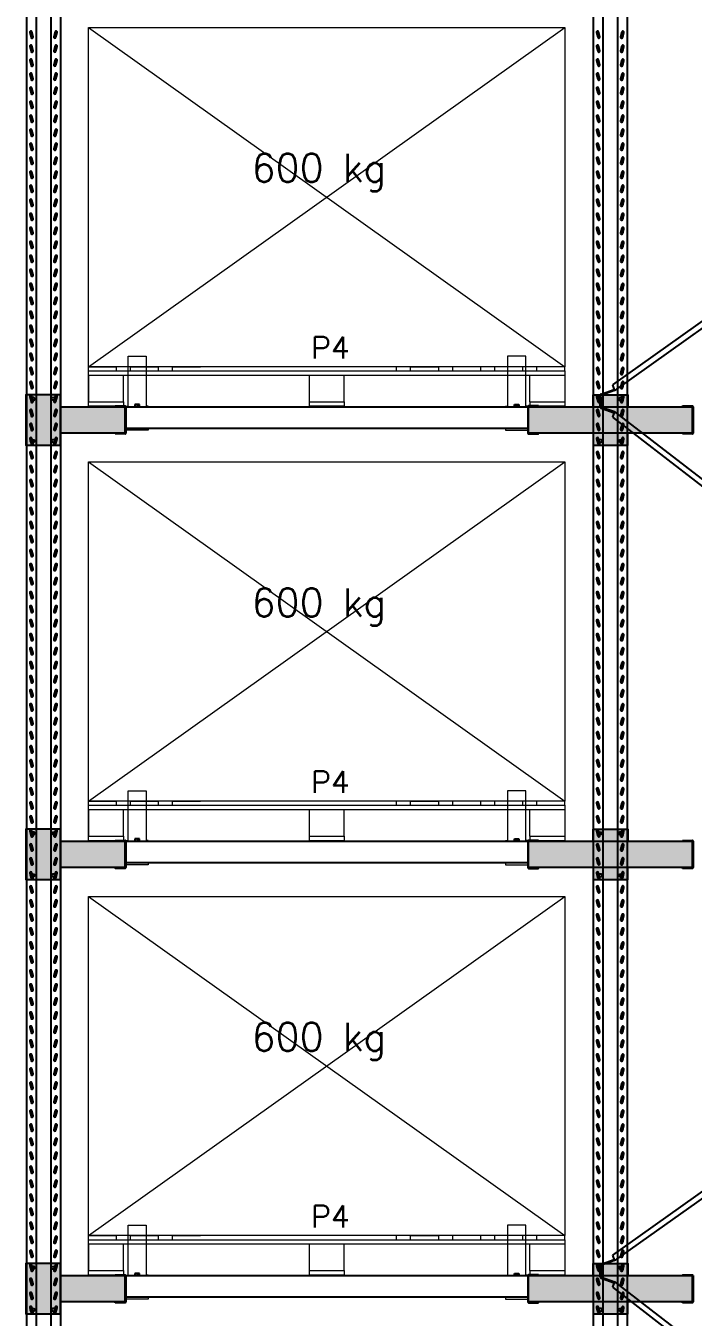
# Model space of a CAD drawing. Header units: millimetres. Extents: x 6814 to 17518, y -5237 to 12125.
# Drawn here: x 8338 to 10719, y 3238 to 7846 of the extents above; entities that cross this region are included whole.
import ezdxf

# ---------------------------------------------------------------- set-up
doc = ezdxf.new("R2010")
doc.units = ezdxf.units.MM
doc.linetypes.add('CONTINU', pattern=[0])
doc.linetypes.add('LIN0', pattern=[0])
for name, color, linetype, lineweight in [('arq_01', 1, 'Continuous', 13), ('arq_02', 2, 'Continuous', 20), ('arq_06', 6, 'Continuous', 13), ('MONTANTE', 170, 'LIN0', 25), ('PALLET', 46, 'Continuous', 5)]:
    doc.layers.add(name, color=color, linetype=linetype, lineweight=lineweight)
doc.layers.add('CANETA03', color=3, linetype='Continuous')
doc.styles.add('MtXpl_romans_shx5', font='romans.shx')

# ---------------------------------------------------------------- blocks, each defined once
blk = doc.blocks.new('*U7')
at = {"layer": 'arq_01', "color": 252, "linetype": 'CONTINU', "lineweight": -2, "ltscale": 2, "true_color": 0x939598}
for p, q in [((15, 3123.9), (17.7, 3123.9)), ((15, 3118.9), (15, 3123.9)), ((15, 3098), (15, 3118.9)), ((17.7, 3118.9), (15, 3118.9)), ((17.6, 3098), (15, 3098)), ((15, 3098), (15, 3097.3)), ((15, 3097.3), (15.1, 3096.6)), ((15.1, 3096.6), (15.4, 3096)), ((15.4, 3096), (15.6, 3095.3)), ((15.6, 3095.3), (16, 3094.7)), ((16, 3094.7), (16.4, 3094.2)), ((16.4, 3094.2), (16.9, 3093.7)), ((16.9, 3093.7), (17.5, 3093.3)), ((17.5, 3093.3), (18.1, 3092.9)), ((17.7, 3118.9), (17.6, 3098)), ((17.6, 3097.6), (17.6, 3098)), ((17.7, 3097.3), (17.6, 3097.6)), ((17.7, 3123.9), (17.7, 3118.9)), ((17.8, 3096.9), (17.7, 3097.3)), ((18, 3096.6), (17.8, 3096.9)), ((18.2, 3096.3), (18, 3096.6)), ((18.1, 3092.9), (18.7, 3092.7)), ((18.4, 3096), (18.2, 3096.3)), ((18.7, 3095.7), (18.4, 3096)), ((19, 3095.5), (18.7, 3095.7)), ((18.7, 3092.7), (19.6, 3095.2)), ((18.7, 3092.7), (65.3, 3076.3)), ((19.3, 3095.3), (19, 3095.5)), ((19.6, 3095.2), (19.3, 3095.3)), ((66.2, 3078.8), (19.6, 3095.2)), ((66.9, 3080.9), (59.6, 3060.1)), ((59.6, 3060.1), (2006.3, 1556.9)), ((2013.6, 1577.7), (66.9, 3080.9)), ((2006.3, 1556.9), (2013.6, 1577.7)), ((2006.3, 1556.9), (2007, 1559)), ((2007.9, 1561.5), (2007, 1559)), ((2007, 1559), (2053.6, 1542.6)), ((2054.5, 1545.1), (2007.9, 1561.5)), ((2054.5, 1545.1), (2053.6, 1542.6)), ((2053.6, 1542.6), (2054, 1542.5)), ((2054, 1542.5), (2054.3, 1542.3)), ((2054.3, 1542.3), (2054.6, 1542.1)), ((2055.1, 1544.8), (2054.5, 1545.1)), ((2054.6, 1542.1), (2054.8, 1541.8)), ((2054.8, 1541.8), (2055.1, 1541.5)), ((2055.7, 1544.5), (2055.1, 1544.8)), ((2055.1, 1541.5), (2055.3, 1541.2)), ((2055.3, 1541.2), (2055.4, 1540.9)), ((2055.4, 1540.9), (2055.5, 1540.5)), ((2055.5, 1540.5), (2055.6, 1540.2)), ((2055.6, 1540.2), (2055.6, 1539.8)), ((2055.6, 1539.8), (2058.3, 1539.8)), ((2055.6, 1518.9), (2055.6, 1539.8)), ((2056.3, 1544.1), (2055.7, 1544.5)), ((2056.8, 1543.6), (2056.3, 1544.1)), ((2057.2, 1543.1), (2056.8, 1543.6)), ((2057.6, 1542.5), (2057.2, 1543.1)), ((2057.9, 1541.8), (2057.6, 1542.5)), ((2058.1, 1541.2), (2057.9, 1541.8)), ((2058.2, 1540.5), (2058.1, 1541.2)), ((2058.3, 1539.8), (2058.2, 1540.5)), ((2058.3, 1539.8), (2058.2, 1518.9)), ((2055.6, 1518.9), (2058.2, 1518.9)), ((2055.6, 1513.9), (2055.6, 1518.9)), ((2058.2, 1513.9), (2055.6, 1513.9)), ((2058.2, 1499.9), (2055.6, 1499.9)), ((2055.6, 1499.9), (2055.6, 1494.9)), ((2058.2, 1494.9), (2055.6, 1494.9)), ((2055.6, 1494.9), (2055.6, 1474)), ((2058.2, 1518.9), (2058.2, 1513.9)), ((2058.2, 1494.9), (2058.2, 1499.9)), ((2058.2, 1494.9), (2058.3, 1474)), ((2006.3, 1456.9), (59.6, 70.8)), ((66.9, 50), (2013.6, 1436.1)), ((2013.6, 1436.1), (2006.3, 1456.9)), ((2006.3, 1456.9), (2007, 1454.8)), ((2053.6, 1471.2), (2007, 1454.8)), ((2007, 1454.8), (2007.9, 1452.3)), ((2054.5, 1468.7), (2007.9, 1452.3)), ((2054, 1471.3), (2053.6, 1471.2)), ((2053.6, 1471.2), (2054.5, 1468.7)), ((2054.3, 1471.5), (2054, 1471.3)), ((2054.6, 1471.7), (2054.3, 1471.5)), ((2054.5, 1468.7), (2055.1, 1468.9)), ((2054.8, 1472), (2054.6, 1471.7)), ((2055.1, 1472.3), (2054.8, 1472)), ((2055.3, 1472.6), (2055.1, 1472.3)), ((2055.1, 1468.9), (2055.7, 1469.3)), ((2055.4, 1472.9), (2055.3, 1472.6)), ((2055.5, 1473.3), (2055.4, 1472.9)), ((2055.6, 1473.6), (2055.5, 1473.3)), ((2058.3, 1474), (2055.6, 1474)), ((2055.6, 1474), (2055.6, 1473.6)), ((2055.7, 1469.3), (2056.3, 1469.7)), ((2056.3, 1469.7), (2056.8, 1470.2)), ((2056.8, 1470.2), (2057.2, 1470.7)), ((2057.2, 1470.7), (2057.6, 1471.3)), ((2057.6, 1471.3), (2057.9, 1472)), ((2057.9, 1472), (2058.1, 1472.6)), ((2058.1, 1472.6), (2058.2, 1473.3)), ((2058.2, 1473.3), (2058.3, 1474)), ((18.7, 38.2), (65.3, 54.6)), ((19.6, 35.7), (66.2, 52.1)), ((59.6, 70.8), (66.9, 50)), ((15.1, 34.3), (15, 33.6)), ((15, 33.6), (15, 32.9)), ((15, 32.9), (17.6, 32.9)), ((15, 12), (15, 32.9)), ((15, 12), (17.7, 12)), ((15, 12), (15, 7)), ((15, 7), (17.7, 7)), ((15.4, 34.9), (15.1, 34.3)), ((15.6, 35.6), (15.4, 34.9)), ((16, 36.2), (15.6, 35.6)), ((16.4, 36.7), (16, 36.2)), ((16.9, 37.2), (16.4, 36.7)), ((17.5, 37.6), (16.9, 37.2)), ((18.1, 38), (17.5, 37.6)), ((17.6, 33.3), (17.7, 33.6)), ((17.6, 32.9), (17.6, 33.3)), ((17.7, 12), (17.6, 32.9)), ((17.7, 33.6), (17.8, 34)), ((17.7, 7), (17.7, 12)), ((17.8, 34), (18, 34.3)), ((18, 34.3), (18.2, 34.6)), ((18.7, 38.2), (18.1, 38)), ((18.2, 34.6), (18.4, 34.9)), ((18.4, 34.9), (18.7, 35.2)), ((19.6, 35.7), (18.7, 38.2)), ((18.7, 35.2), (19, 35.4)), ((19, 35.4), (19.3, 35.6)), ((19.3, 35.6), (19.6, 35.7))]:
    blk.add_line(p, q, dxfattribs=at)
blk = doc.blocks.new('*U68')
blk.add_blockref('*U7', (-761, -2162.5))
blk = doc.blocks.new('*U67')
at = {"color": 0, "linetype": 'ByBlock', "lineweight": -2, "transparency": 16777216}
for p in [(0, 6209), (0, 3104.5), (0, 0)]:
    blk.add_blockref('*U68', p, dxfattribs=at)
blk = doc.blocks.new('*U9')
at = {"layer": 'MONTANTE'}
for p, q in [((-61, 10954.7), (-61, 64.7)), ((-25.9, 10954.7), (-25.9, 64.7)), ((25.9, 10954.7), (25.9, 64.7)), ((61, 10954.7), (61, 64.7)), ((1961, 10954.7), (1961, 64.7)), ((1996.1, 10954.7), (1996.1, 64.7)), ((2047.9, 10954.7), (2047.9, 64.7)), ((2083, 10954.7), (2083, 64.7))]:
    blk.add_line(p, q, dxfattribs=at)
for points in [[(-49, 7537.2), (-44.5, 7520.3, 1), (-36.8, 7522.3), (-41.3, 7539.2, 1)], [(49, 7537.2, 1), (41.3, 7539.2), (36.8, 7522.3, 1), (44.5, 7520.3)], [(1973, 7537.2), (1977.5, 7520.3, 1), (1985.2, 7522.3), (1980.7, 7539.2, 1)], [(2071, 7537.2, 1), (2063.3, 7539.2), (2058.8, 7522.3, 1), (2066.5, 7520.3)], [(-49, 7487.2), (-44.5, 7470.3, 1), (-36.8, 7472.3), (-41.3, 7489.2, 1)], [(49, 7487.2, 1), (41.3, 7489.2), (36.8, 7472.3, 1), (44.5, 7470.3)], [(1973, 7487.2), (1977.5, 7470.3, 1), (1985.2, 7472.3), (1980.7, 7489.2, 1)], [(2071, 7487.2, 1), (2063.3, 7489.2), (2058.8, 7472.3, 1), (2066.5, 7470.3)], [(-49, 7437.2), (-44.5, 7420.3, 1), (-36.8, 7422.3), (-41.3, 7439.2, 1)], [(49, 7437.2, 1), (41.3, 7439.2), (36.8, 7422.3, 1), (44.5, 7420.3)], [(1973, 7437.2), (1977.5, 7420.3, 1), (1985.2, 7422.3), (1980.7, 7439.2, 1)], [(2071, 7437.2, 1), (2063.3, 7439.2), (2058.8, 7422.3, 1), (2066.5, 7420.3)], [(-49, 7387.2), (-44.5, 7370.3, 1), (-36.8, 7372.3), (-41.3, 7389.2, 1)], [(49, 7387.2, 1), (41.3, 7389.2), (36.8, 7372.3, 1), (44.5, 7370.3)], [(1973, 7387.2), (1977.5, 7370.3, 1), (1985.2, 7372.3), (1980.7, 7389.2, 1)], [(2071, 7387.2, 1), (2063.3, 7389.2), (2058.8, 7372.3, 1), (2066.5, 7370.3)], [(-49, 7337.2), (-44.5, 7320.3, 1), (-36.8, 7322.3), (-41.3, 7339.2, 1)], [(49, 7337.2, 1), (41.3, 7339.2), (36.8, 7322.3, 1), (44.5, 7320.3)], [(1973, 7337.2), (1977.5, 7320.3, 1), (1985.2, 7322.3), (1980.7, 7339.2, 1)], [(2071, 7337.2, 1), (2063.3, 7339.2), (2058.8, 7322.3, 1), (2066.5, 7320.3)], [(-49, 7287.2), (-44.5, 7270.3, 1), (-36.8, 7272.3), (-41.3, 7289.2, 1)], [(49, 7287.2, 1), (41.3, 7289.2), (36.8, 7272.3, 1), (44.5, 7270.3)], [(1973, 7287.2), (1977.5, 7270.3, 1), (1985.2, 7272.3), (1980.7, 7289.2, 1)], [(2071, 7287.2, 1), (2063.3, 7289.2), (2058.8, 7272.3, 1), (2066.5, 7270.3)], [(-49, 7237.2), (-44.5, 7220.3, 1), (-36.8, 7222.3), (-41.3, 7239.2, 1)], [(49, 7237.2, 1), (41.3, 7239.2), (36.8, 7222.3, 1), (44.5, 7220.3)], [(1973, 7237.2), (1977.5, 7220.3, 1), (1985.2, 7222.3), (1980.7, 7239.2, 1)], [(2071, 7237.2, 1), (2063.3, 7239.2), (2058.8, 7222.3, 1), (2066.5, 7220.3)], [(-49, 7187.2), (-44.5, 7170.3, 1), (-36.8, 7172.3), (-41.3, 7189.2, 1)], [(49, 7187.2, 1), (41.3, 7189.2), (36.8, 7172.3, 1), (44.5, 7170.3)], [(1973, 7187.2), (1977.5, 7170.3, 1), (1985.2, 7172.3), (1980.7, 7189.2, 1)], [(2071, 7187.2, 1), (2063.3, 7189.2), (2058.8, 7172.3, 1), (2066.5, 7170.3)], [(-49, 7137.2), (-44.5, 7120.3, 1), (-36.8, 7122.3), (-41.3, 7139.2, 1)], [(49, 7137.2, 1), (41.3, 7139.2), (36.8, 7122.3, 1), (44.5, 7120.3)], [(1973, 7137.2), (1977.5, 7120.3, 1), (1985.2, 7122.3), (1980.7, 7139.2, 1)], [(2071, 7137.2, 1), (2063.3, 7139.2), (2058.8, 7122.3, 1), (2066.5, 7120.3)], [(-49, 7087.2), (-44.5, 7070.3, 1), (-36.8, 7072.3), (-41.3, 7089.2, 1)], [(49, 7087.2, 1), (41.3, 7089.2), (36.8, 7072.3, 1), (44.5, 7070.3)], [(1973, 7087.2), (1977.5, 7070.3, 1), (1985.2, 7072.3), (1980.7, 7089.2, 1)], [(2071, 7087.2, 1), (2063.3, 7089.2), (2058.8, 7072.3, 1), (2066.5, 7070.3)], [(-49, 7037.2), (-44.5, 7020.3, 1), (-36.8, 7022.3), (-41.3, 7039.2, 1)], [(49, 7037.2, 1), (41.3, 7039.2), (36.8, 7022.3, 1), (44.5, 7020.3)], [(1973, 7037.2), (1977.5, 7020.3, 1), (1985.2, 7022.3), (1980.7, 7039.2, 1)], [(2071, 7037.2, 1), (2063.3, 7039.2), (2058.8, 7022.3, 1), (2066.5, 7020.3)], [(-49, 6987.2), (-44.5, 6970.3, 1), (-36.8, 6972.3), (-41.3, 6989.2, 1)], [(49, 6987.2, 1), (41.3, 6989.2), (36.8, 6972.3, 1), (44.5, 6970.3)], [(1973, 6987.2), (1977.5, 6970.3, 1), (1985.2, 6972.3), (1980.7, 6989.2, 1)], [(2071, 6987.2, 1), (2063.3, 6989.2), (2058.8, 6972.3, 1), (2066.5, 6970.3)], [(-49, 6937.2), (-44.5, 6920.3, 1), (-36.8, 6922.3), (-41.3, 6939.2, 1)], [(49, 6937.2, 1), (41.3, 6939.2), (36.8, 6922.3, 1), (44.5, 6920.3)], [(1973, 6937.2), (1977.5, 6920.3, 1), (1985.2, 6922.3), (1980.7, 6939.2, 1)], [(2071, 6937.2, 1), (2063.3, 6939.2), (2058.8, 6922.3, 1), (2066.5, 6920.3)], [(-49, 6887.2), (-44.5, 6870.3, 1), (-36.8, 6872.3), (-41.3, 6889.2, 1)], [(49, 6887.2, 1), (41.3, 6889.2), (36.8, 6872.3, 1), (44.5, 6870.3)], [(1973, 6887.2), (1977.5, 6870.3, 1), (1985.2, 6872.3), (1980.7, 6889.2, 1)], [(2071, 6887.2, 1), (2063.3, 6889.2), (2058.8, 6872.3, 1), (2066.5, 6870.3)], [(-49, 6837.2), (-44.5, 6820.3, 1), (-36.8, 6822.3), (-41.3, 6839.2, 1)], [(49, 6837.2, 1), (41.3, 6839.2), (36.8, 6822.3, 1), (44.5, 6820.3)], [(1973, 6837.2), (1977.5, 6820.3, 1), (1985.2, 6822.3), (1980.7, 6839.2, 1)], [(2071, 6837.2, 1), (2063.3, 6839.2), (2058.8, 6822.3, 1), (2066.5, 6820.3)], [(-49, 6787.2), (-44.5, 6770.3, 1), (-36.8, 6772.3), (-41.3, 6789.2, 1)], [(49, 6787.2, 1), (41.3, 6789.2), (36.8, 6772.3, 1), (44.5, 6770.3)], [(1973, 6787.2), (1977.5, 6770.3, 1), (1985.2, 6772.3), (1980.7, 6789.2, 1)], [(2071, 6787.2, 1), (2063.3, 6789.2), (2058.8, 6772.3, 1), (2066.5, 6770.3)], [(-49, 6737.2), (-44.5, 6720.3, 1), (-36.8, 6722.3), (-41.3, 6739.2, 1)], [(49, 6737.2, 1), (41.3, 6739.2), (36.8, 6722.3, 1), (44.5, 6720.3)], [(1973, 6737.2), (1977.5, 6720.3, 1), (1985.2, 6722.3), (1980.7, 6739.2, 1)], [(2071, 6737.2, 1), (2063.3, 6739.2), (2058.8, 6722.3, 1), (2066.5, 6720.3)], [(-49, 6687.2), (-44.5, 6670.3, 1), (-36.8, 6672.3), (-41.3, 6689.2, 1)], [(49, 6687.2, 1), (41.3, 6689.2), (36.8, 6672.3, 1), (44.5, 6670.3)], [(1973, 6687.2), (1977.5, 6670.3, 1), (1985.2, 6672.3), (1980.7, 6689.2, 1)], [(2071, 6687.2, 1), (2063.3, 6689.2), (2058.8, 6672.3, 1), (2066.5, 6670.3)], [(-49, 6637.2), (-44.5, 6620.3, 1), (-36.8, 6622.3), (-41.3, 6639.2, 1)], [(49, 6637.2, 1), (41.3, 6639.2), (36.8, 6622.3, 1), (44.5, 6620.3)], [(1973, 6637.2), (1977.5, 6620.3, 1), (1985.2, 6622.3), (1980.7, 6639.2, 1)], [(2071, 6637.2, 1), (2063.3, 6639.2), (2058.8, 6622.3, 1), (2066.5, 6620.3)], [(-49, 6587.2), (-44.5, 6570.3, 1), (-36.8, 6572.3), (-41.3, 6589.2, 1)], [(49, 6587.2, 1), (41.3, 6589.2), (36.8, 6572.3, 1), (44.5, 6570.3)], [(1973, 6587.2), (1977.5, 6570.3, 1), (1985.2, 6572.3), (1980.7, 6589.2, 1)], [(2071, 6587.2, 1), (2063.3, 6589.2), (2058.8, 6572.3, 1), (2066.5, 6570.3)], [(-49, 6537.2), (-44.5, 6520.3, 1), (-36.8, 6522.3), (-41.3, 6539.2, 1)], [(49, 6537.2, 1), (41.3, 6539.2), (36.8, 6522.3, 1), (44.5, 6520.3)], [(1973, 6537.2), (1977.5, 6520.3, 1), (1985.2, 6522.3), (1980.7, 6539.2, 1)], [(2071, 6537.2, 1), (2063.3, 6539.2), (2058.8, 6522.3, 1), (2066.5, 6520.3)], [(-49, 6487.2), (-44.5, 6470.3, 1), (-36.8, 6472.3), (-41.3, 6489.2, 1)], [(49, 6487.2, 1), (41.3, 6489.2), (36.8, 6472.3, 1), (44.5, 6470.3)], [(1973, 6487.2), (1977.5, 6470.3, 1), (1985.2, 6472.3), (1980.7, 6489.2, 1)], [(2071, 6487.2, 1), (2063.3, 6489.2), (2058.8, 6472.3, 1), (2066.5, 6470.3)], [(-49, 6437.2), (-44.5, 6420.3, 1), (-36.8, 6422.3), (-41.3, 6439.2, 1)], [(49, 6437.2, 1), (41.3, 6439.2), (36.8, 6422.3, 1), (44.5, 6420.3)], [(1973, 6437.2), (1977.5, 6420.3, 1), (1985.2, 6422.3), (1980.7, 6439.2, 1)], [(2071, 6437.2, 1), (2063.3, 6439.2), (2058.8, 6422.3, 1), (2066.5, 6420.3)], [(-49, 6387.2), (-44.5, 6370.3, 1), (-36.8, 6372.3), (-41.3, 6389.2, 1)], [(49, 6387.2, 1), (41.3, 6389.2), (36.8, 6372.3, 1), (44.5, 6370.3)], [(1973, 6387.2), (1977.5, 6370.3, 1), (1985.2, 6372.3), (1980.7, 6389.2, 1)], [(2071, 6387.2, 1), (2063.3, 6389.2), (2058.8, 6372.3, 1), (2066.5, 6370.3)], [(-49, 6337.2), (-44.5, 6320.3, 1), (-36.8, 6322.3), (-41.3, 6339.2, 1)], [(49, 6337.2, 1), (41.3, 6339.2), (36.8, 6322.3, 1), (44.5, 6320.3)], [(1973, 6337.2), (1977.5, 6320.3, 1), (1985.2, 6322.3), (1980.7, 6339.2, 1)], [(2071, 6337.2, 1), (2063.3, 6339.2), (2058.8, 6322.3, 1), (2066.5, 6320.3)], [(-49, 6287.2), (-44.5, 6270.3, 1), (-36.8, 6272.3), (-41.3, 6289.2, 1)], [(49, 6287.2, 1), (41.3, 6289.2), (36.8, 6272.3, 1), (44.5, 6270.3)], [(1973, 6287.2), (1977.5, 6270.3, 1), (1985.2, 6272.3), (1980.7, 6289.2, 1)], [(2071, 6287.2, 1), (2063.3, 6289.2), (2058.8, 6272.3, 1), (2066.5, 6270.3)], [(-49, 6237.2), (-44.5, 6220.3, 1), (-36.8, 6222.3), (-41.3, 6239.2, 1)], [(49, 6237.2, 1), (41.3, 6239.2), (36.8, 6222.3, 1), (44.5, 6220.3)], [(1973, 6237.2), (1977.5, 6220.3, 1), (1985.2, 6222.3), (1980.7, 6239.2, 1)], [(2071, 6237.2, 1), (2063.3, 6239.2), (2058.8, 6222.3, 1), (2066.5, 6220.3)], [(-49, 6187.2), (-44.5, 6170.3, 1), (-36.8, 6172.3), (-41.3, 6189.2, 1)], [(49, 6187.2, 1), (41.3, 6189.2), (36.8, 6172.3, 1), (44.5, 6170.3)], [(1973, 6187.2), (1977.5, 6170.3, 1), (1985.2, 6172.3), (1980.7, 6189.2, 1)], [(2071, 6187.2, 1), (2063.3, 6189.2), (2058.8, 6172.3, 1), (2066.5, 6170.3)], [(-49, 6137.2), (-44.5, 6120.3, 1), (-36.8, 6122.3), (-41.3, 6139.2, 1)], [(49, 6137.2, 1), (41.3, 6139.2), (36.8, 6122.3, 1), (44.5, 6120.3)], [(1973, 6137.2), (1977.5, 6120.3, 1), (1985.2, 6122.3), (1980.7, 6139.2, 1)], [(2071, 6137.2, 1), (2063.3, 6139.2), (2058.8, 6122.3, 1), (2066.5, 6120.3)], [(-49, 6087.2), (-44.5, 6070.3, 1), (-36.8, 6072.3), (-41.3, 6089.2, 1)], [(49, 6087.2, 1), (41.3, 6089.2), (36.8, 6072.3, 1), (44.5, 6070.3)], [(1973, 6087.2), (1977.5, 6070.3, 1), (1985.2, 6072.3), (1980.7, 6089.2, 1)], [(2071, 6087.2, 1), (2063.3, 6089.2), (2058.8, 6072.3, 1), (2066.5, 6070.3)], [(-49, 6037.2), (-44.5, 6020.3, 1), (-36.8, 6022.3), (-41.3, 6039.2, 1)], [(49, 6037.2, 1), (41.3, 6039.2), (36.8, 6022.3, 1), (44.5, 6020.3)], [(1973, 6037.2), (1977.5, 6020.3, 1), (1985.2, 6022.3), (1980.7, 6039.2, 1)], [(2071, 6037.2, 1), (2063.3, 6039.2), (2058.8, 6022.3, 1), (2066.5, 6020.3)], [(-49, 5987.2), (-44.5, 5970.3, 1), (-36.8, 5972.3), (-41.3, 5989.2, 1)], [(49, 5987.2, 1), (41.3, 5989.2), (36.8, 5972.3, 1), (44.5, 5970.3)], [(1973, 5987.2), (1977.5, 5970.3, 1), (1985.2, 5972.3), (1980.7, 5989.2, 1)], [(2071, 5987.2, 1), (2063.3, 5989.2), (2058.8, 5972.3, 1), (2066.5, 5970.3)], [(-49, 5937.2), (-44.5, 5920.3, 1), (-36.8, 5922.3), (-41.3, 5939.2, 1)], [(49, 5937.2, 1), (41.3, 5939.2), (36.8, 5922.3, 1), (44.5, 5920.3)], [(1973, 5937.2), (1977.5, 5920.3, 1), (1985.2, 5922.3), (1980.7, 5939.2, 1)], [(2071, 5937.2, 1), (2063.3, 5939.2), (2058.8, 5922.3, 1), (2066.5, 5920.3)], [(-49, 5887.2), (-44.5, 5870.3, 1), (-36.8, 5872.3), (-41.3, 5889.2, 1)], [(49, 5887.2, 1), (41.3, 5889.2), (36.8, 5872.3, 1), (44.5, 5870.3)], [(1973, 5887.2), (1977.5, 5870.3, 1), (1985.2, 5872.3), (1980.7, 5889.2, 1)], [(2071, 5887.2, 1), (2063.3, 5889.2), (2058.8, 5872.3, 1), (2066.5, 5870.3)], [(-49, 5837.2), (-44.5, 5820.3, 1), (-36.8, 5822.3), (-41.3, 5839.2, 1)], [(49, 5837.2, 1), (41.3, 5839.2), (36.8, 5822.3, 1), (44.5, 5820.3)], [(1973, 5837.2), (1977.5, 5820.3, 1), (1985.2, 5822.3), (1980.7, 5839.2, 1)], [(2071, 5837.2, 1), (2063.3, 5839.2), (2058.8, 5822.3, 1), (2066.5, 5820.3)], [(-49, 5787.2), (-44.5, 5770.3, 1), (-36.8, 5772.3), (-41.3, 5789.2, 1)], [(49, 5787.2, 1), (41.3, 5789.2), (36.8, 5772.3, 1), (44.5, 5770.3)], [(1973, 5787.2), (1977.5, 5770.3, 1), (1985.2, 5772.3), (1980.7, 5789.2, 1)], [(2071, 5787.2, 1), (2063.3, 5789.2), (2058.8, 5772.3, 1), (2066.5, 5770.3)], [(-49, 5737.2), (-44.5, 5720.3, 1), (-36.8, 5722.3), (-41.3, 5739.2, 1)], [(49, 5737.2, 1), (41.3, 5739.2), (36.8, 5722.3, 1), (44.5, 5720.3)], [(1973, 5737.2), (1977.5, 5720.3, 1), (1985.2, 5722.3), (1980.7, 5739.2, 1)], [(2071, 5737.2, 1), (2063.3, 5739.2), (2058.8, 5722.3, 1), (2066.5, 5720.3)], [(-49, 5687.2), (-44.5, 5670.3, 1), (-36.8, 5672.3), (-41.3, 5689.2, 1)], [(49, 5687.2, 1), (41.3, 5689.2), (36.8, 5672.3, 1), (44.5, 5670.3)], [(1973, 5687.2), (1977.5, 5670.3, 1), (1985.2, 5672.3), (1980.7, 5689.2, 1)], [(2071, 5687.2, 1), (2063.3, 5689.2), (2058.8, 5672.3, 1), (2066.5, 5670.3)], [(-49, 5637.2), (-44.5, 5620.3, 1), (-36.8, 5622.3), (-41.3, 5639.2, 1)], [(49, 5637.2, 1), (41.3, 5639.2), (36.8, 5622.3, 1), (44.5, 5620.3)], [(1973, 5637.2), (1977.5, 5620.3, 1), (1985.2, 5622.3), (1980.7, 5639.2, 1)], [(2071, 5637.2, 1), (2063.3, 5639.2), (2058.8, 5622.3, 1), (2066.5, 5620.3)], [(-49, 5587.2), (-44.5, 5570.3, 1), (-36.8, 5572.3), (-41.3, 5589.2, 1)], [(49, 5587.2, 1), (41.3, 5589.2), (36.8, 5572.3, 1), (44.5, 5570.3)], [(1973, 5587.2), (1977.5, 5570.3, 1), (1985.2, 5572.3), (1980.7, 5589.2, 1)], [(2071, 5587.2, 1), (2063.3, 5589.2), (2058.8, 5572.3, 1), (2066.5, 5570.3)], [(-49, 5537.2), (-44.5, 5520.3, 1), (-36.8, 5522.3), (-41.3, 5539.2, 1)], [(49, 5537.2, 1), (41.3, 5539.2), (36.8, 5522.3, 1), (44.5, 5520.3)], [(1973, 5537.2), (1977.5, 5520.3, 1), (1985.2, 5522.3), (1980.7, 5539.2, 1)], [(2071, 5537.2, 1), (2063.3, 5539.2), (2058.8, 5522.3, 1), (2066.5, 5520.3)], [(-49, 5487.2), (-44.5, 5470.3, 1), (-36.8, 5472.3), (-41.3, 5489.2, 1)], [(49, 5487.2, 1), (41.3, 5489.2), (36.8, 5472.3, 1), (44.5, 5470.3)], [(1973, 5487.2), (1977.5, 5470.3, 1), (1985.2, 5472.3), (1980.7, 5489.2, 1)], [(2071, 5487.2, 1), (2063.3, 5489.2), (2058.8, 5472.3, 1), (2066.5, 5470.3)], [(-49, 5437.2), (-44.5, 5420.3, 1), (-36.8, 5422.3), (-41.3, 5439.2, 1)], [(49, 5437.2, 1), (41.3, 5439.2), (36.8, 5422.3, 1), (44.5, 5420.3)], [(1973, 5437.2), (1977.5, 5420.3, 1), (1985.2, 5422.3), (1980.7, 5439.2, 1)], [(2071, 5437.2, 1), (2063.3, 5439.2), (2058.8, 5422.3, 1), (2066.5, 5420.3)], [(-49, 5387.2), (-44.5, 5370.3, 1), (-36.8, 5372.3), (-41.3, 5389.2, 1)], [(49, 5387.2, 1), (41.3, 5389.2), (36.8, 5372.3, 1), (44.5, 5370.3)], [(1973, 5387.2), (1977.5, 5370.3, 1), (1985.2, 5372.3), (1980.7, 5389.2, 1)], [(2071, 5387.2, 1), (2063.3, 5389.2), (2058.8, 5372.3, 1), (2066.5, 5370.3)], [(-49, 5337.2), (-44.5, 5320.3, 1), (-36.8, 5322.3), (-41.3, 5339.2, 1)], [(49, 5337.2, 1), (41.3, 5339.2), (36.8, 5322.3, 1), (44.5, 5320.3)], [(1973, 5337.2), (1977.5, 5320.3, 1), (1985.2, 5322.3), (1980.7, 5339.2, 1)], [(2071, 5337.2, 1), (2063.3, 5339.2), (2058.8, 5322.3, 1), (2066.5, 5320.3)], [(-49, 5287.2), (-44.5, 5270.3, 1), (-36.8, 5272.3), (-41.3, 5289.2, 1)], [(49, 5287.2, 1), (41.3, 5289.2), (36.8, 5272.3, 1), (44.5, 5270.3)], [(1973, 5287.2), (1977.5, 5270.3, 1), (1985.2, 5272.3), (1980.7, 5289.2, 1)], [(2071, 5287.2, 1), (2063.3, 5289.2), (2058.8, 5272.3, 1), (2066.5, 5270.3)], [(-49, 5237.2), (-44.5, 5220.3, 1), (-36.8, 5222.3), (-41.3, 5239.2, 1)], [(49, 5237.2, 1), (41.3, 5239.2), (36.8, 5222.3, 1), (44.5, 5220.3)], [(1973, 5237.2), (1977.5, 5220.3, 1), (1985.2, 5222.3), (1980.7, 5239.2, 1)], [(2071, 5237.2, 1), (2063.3, 5239.2), (2058.8, 5222.3, 1), (2066.5, 5220.3)], [(-49, 5187.2), (-44.5, 5170.3, 1), (-36.8, 5172.3), (-41.3, 5189.2, 1)], [(49, 5187.2, 1), (41.3, 5189.2), (36.8, 5172.3, 1), (44.5, 5170.3)], [(1973, 5187.2), (1977.5, 5170.3, 1), (1985.2, 5172.3), (1980.7, 5189.2, 1)], [(2071, 5187.2, 1), (2063.3, 5189.2), (2058.8, 5172.3, 1), (2066.5, 5170.3)], [(-49, 5137.2), (-44.5, 5120.3, 1), (-36.8, 5122.3), (-41.3, 5139.2, 1)], [(49, 5137.2, 1), (41.3, 5139.2), (36.8, 5122.3, 1), (44.5, 5120.3)], [(1973, 5137.2), (1977.5, 5120.3, 1), (1985.2, 5122.3), (1980.7, 5139.2, 1)], [(2071, 5137.2, 1), (2063.3, 5139.2), (2058.8, 5122.3, 1), (2066.5, 5120.3)], [(-49, 5087.2), (-44.5, 5070.3, 1), (-36.8, 5072.3), (-41.3, 5089.2, 1)], [(49, 5087.2, 1), (41.3, 5089.2), (36.8, 5072.3, 1), (44.5, 5070.3)], [(1973, 5087.2), (1977.5, 5070.3, 1), (1985.2, 5072.3), (1980.7, 5089.2, 1)], [(2071, 5087.2, 1), (2063.3, 5089.2), (2058.8, 5072.3, 1), (2066.5, 5070.3)], [(-49, 5037.2), (-44.5, 5020.3, 1), (-36.8, 5022.3), (-41.3, 5039.2, 1)], [(49, 5037.2, 1), (41.3, 5039.2), (36.8, 5022.3, 1), (44.5, 5020.3)], [(1973, 5037.2), (1977.5, 5020.3, 1), (1985.2, 5022.3), (1980.7, 5039.2, 1)], [(2071, 5037.2, 1), (2063.3, 5039.2), (2058.8, 5022.3, 1), (2066.5, 5020.3)], [(-49, 4987.2), (-44.5, 4970.3, 1), (-36.8, 4972.3), (-41.3, 4989.2, 1)], [(49, 4987.2, 1), (41.3, 4989.2), (36.8, 4972.3, 1), (44.5, 4970.3)], [(1973, 4987.2), (1977.5, 4970.3, 1), (1985.2, 4972.3), (1980.7, 4989.2, 1)], [(2071, 4987.2, 1), (2063.3, 4989.2), (2058.8, 4972.3, 1), (2066.5, 4970.3)], [(-49, 4937.2), (-44.5, 4920.3, 1), (-36.8, 4922.3), (-41.3, 4939.2, 1)], [(49, 4937.2, 1), (41.3, 4939.2), (36.8, 4922.3, 1), (44.5, 4920.3)], [(1973, 4937.2), (1977.5, 4920.3, 1), (1985.2, 4922.3), (1980.7, 4939.2, 1)], [(2071, 4937.2, 1), (2063.3, 4939.2), (2058.8, 4922.3, 1), (2066.5, 4920.3)], [(-49, 4887.2), (-44.5, 4870.3, 1), (-36.8, 4872.3), (-41.3, 4889.2, 1)], [(49, 4887.2, 1), (41.3, 4889.2), (36.8, 4872.3, 1), (44.5, 4870.3)], [(1973, 4887.2), (1977.5, 4870.3, 1), (1985.2, 4872.3), (1980.7, 4889.2, 1)], [(2071, 4887.2, 1), (2063.3, 4889.2), (2058.8, 4872.3, 1), (2066.5, 4870.3)], [(-49, 4837.2), (-44.5, 4820.3, 1), (-36.8, 4822.3), (-41.3, 4839.2, 1)], [(49, 4837.2, 1), (41.3, 4839.2), (36.8, 4822.3, 1), (44.5, 4820.3)], [(1973, 4837.2), (1977.5, 4820.3, 1), (1985.2, 4822.3), (1980.7, 4839.2, 1)], [(2071, 4837.2, 1), (2063.3, 4839.2), (2058.8, 4822.3, 1), (2066.5, 4820.3)], [(-49, 4787.2), (-44.5, 4770.3, 1), (-36.8, 4772.3), (-41.3, 4789.2, 1)], [(49, 4787.2, 1), (41.3, 4789.2), (36.8, 4772.3, 1), (44.5, 4770.3)], [(1973, 4787.2), (1977.5, 4770.3, 1), (1985.2, 4772.3), (1980.7, 4789.2, 1)], [(2071, 4787.2, 1), (2063.3, 4789.2), (2058.8, 4772.3, 1), (2066.5, 4770.3)], [(-49, 4737.2), (-44.5, 4720.3, 1), (-36.8, 4722.3), (-41.3, 4739.2, 1)], [(49, 4737.2, 1), (41.3, 4739.2), (36.8, 4722.3, 1), (44.5, 4720.3)], [(1973, 4737.2), (1977.5, 4720.3, 1), (1985.2, 4722.3), (1980.7, 4739.2, 1)], [(2071, 4737.2, 1), (2063.3, 4739.2), (2058.8, 4722.3, 1), (2066.5, 4720.3)], [(-49, 4687.2), (-44.5, 4670.3, 1), (-36.8, 4672.3), (-41.3, 4689.2, 1)], [(49, 4687.2, 1), (41.3, 4689.2), (36.8, 4672.3, 1), (44.5, 4670.3)], [(1973, 4687.2), (1977.5, 4670.3, 1), (1985.2, 4672.3), (1980.7, 4689.2, 1)], [(2071, 4687.2, 1), (2063.3, 4689.2), (2058.8, 4672.3, 1), (2066.5, 4670.3)], [(-49, 4637.2), (-44.5, 4620.3, 1), (-36.8, 4622.3), (-41.3, 4639.2, 1)], [(49, 4637.2, 1), (41.3, 4639.2), (36.8, 4622.3, 1), (44.5, 4620.3)], [(1973, 4637.2), (1977.5, 4620.3, 1), (1985.2, 4622.3), (1980.7, 4639.2, 1)], [(2071, 4637.2, 1), (2063.3, 4639.2), (2058.8, 4622.3, 1), (2066.5, 4620.3)], [(-49, 4587.2), (-44.5, 4570.3, 1), (-36.8, 4572.3), (-41.3, 4589.2, 1)], [(49, 4587.2, 1), (41.3, 4589.2), (36.8, 4572.3, 1), (44.5, 4570.3)], [(1973, 4587.2), (1977.5, 4570.3, 1), (1985.2, 4572.3), (1980.7, 4589.2, 1)], [(2071, 4587.2, 1), (2063.3, 4589.2), (2058.8, 4572.3, 1), (2066.5, 4570.3)], [(-49, 4537.2), (-44.5, 4520.3, 1), (-36.8, 4522.3), (-41.3, 4539.2, 1)], [(49, 4537.2, 1), (41.3, 4539.2), (36.8, 4522.3, 1), (44.5, 4520.3)], [(1973, 4537.2), (1977.5, 4520.3, 1), (1985.2, 4522.3), (1980.7, 4539.2, 1)], [(2071, 4537.2, 1), (2063.3, 4539.2), (2058.8, 4522.3, 1), (2066.5, 4520.3)], [(-49, 4487.2), (-44.5, 4470.3, 1), (-36.8, 4472.3), (-41.3, 4489.2, 1)], [(49, 4487.2, 1), (41.3, 4489.2), (36.8, 4472.3, 1), (44.5, 4470.3)], [(1973, 4487.2), (1977.5, 4470.3, 1), (1985.2, 4472.3), (1980.7, 4489.2, 1)], [(2071, 4487.2, 1), (2063.3, 4489.2), (2058.8, 4472.3, 1), (2066.5, 4470.3)], [(-49, 4437.2), (-44.5, 4420.3, 1), (-36.8, 4422.3), (-41.3, 4439.2, 1)], [(49, 4437.2, 1), (41.3, 4439.2), (36.8, 4422.3, 1), (44.5, 4420.3)], [(1973, 4437.2), (1977.5, 4420.3, 1), (1985.2, 4422.3), (1980.7, 4439.2, 1)], [(2071, 4437.2, 1), (2063.3, 4439.2), (2058.8, 4422.3, 1), (2066.5, 4420.3)], [(-49, 4387.2), (-44.5, 4370.3, 1), (-36.8, 4372.3), (-41.3, 4389.2, 1)], [(49, 4387.2, 1), (41.3, 4389.2), (36.8, 4372.3, 1), (44.5, 4370.3)], [(1973, 4387.2), (1977.5, 4370.3, 1), (1985.2, 4372.3), (1980.7, 4389.2, 1)], [(2071, 4387.2, 1), (2063.3, 4389.2), (2058.8, 4372.3, 1), (2066.5, 4370.3)], [(-49, 4337.2), (-44.5, 4320.3, 1), (-36.8, 4322.3), (-41.3, 4339.2, 1)], [(49, 4337.2, 1), (41.3, 4339.2), (36.8, 4322.3, 1), (44.5, 4320.3)], [(1973, 4337.2), (1977.5, 4320.3, 1), (1985.2, 4322.3), (1980.7, 4339.2, 1)], [(2071, 4337.2, 1), (2063.3, 4339.2), (2058.8, 4322.3, 1), (2066.5, 4320.3)], [(-49, 4287.2), (-44.5, 4270.3, 1), (-36.8, 4272.3), (-41.3, 4289.2, 1)], [(49, 4287.2, 1), (41.3, 4289.2), (36.8, 4272.3, 1), (44.5, 4270.3)], [(1973, 4287.2), (1977.5, 4270.3, 1), (1985.2, 4272.3), (1980.7, 4289.2, 1)], [(2071, 4287.2, 1), (2063.3, 4289.2), (2058.8, 4272.3, 1), (2066.5, 4270.3)], [(-49, 4237.2), (-44.5, 4220.3, 1), (-36.8, 4222.3), (-41.3, 4239.2, 1)], [(49, 4237.2, 1), (41.3, 4239.2), (36.8, 4222.3, 1), (44.5, 4220.3)], [(1973, 4237.2), (1977.5, 4220.3, 1), (1985.2, 4222.3), (1980.7, 4239.2, 1)], [(2071, 4237.2, 1), (2063.3, 4239.2), (2058.8, 4222.3, 1), (2066.5, 4220.3)], [(-49, 4187.2), (-44.5, 4170.3, 1), (-36.8, 4172.3), (-41.3, 4189.2, 1)], [(49, 4187.2, 1), (41.3, 4189.2), (36.8, 4172.3, 1), (44.5, 4170.3)], [(1973, 4187.2), (1977.5, 4170.3, 1), (1985.2, 4172.3), (1980.7, 4189.2, 1)], [(2071, 4187.2, 1), (2063.3, 4189.2), (2058.8, 4172.3, 1), (2066.5, 4170.3)], [(-49, 4137.2), (-44.5, 4120.3, 1), (-36.8, 4122.3), (-41.3, 4139.2, 1)], [(49, 4137.2, 1), (41.3, 4139.2), (36.8, 4122.3, 1), (44.5, 4120.3)], [(1973, 4137.2), (1977.5, 4120.3, 1), (1985.2, 4122.3), (1980.7, 4139.2, 1)], [(2071, 4137.2, 1), (2063.3, 4139.2), (2058.8, 4122.3, 1), (2066.5, 4120.3)], [(-49, 4087.2), (-44.5, 4070.3, 1), (-36.8, 4072.3), (-41.3, 4089.2, 1)], [(49, 4087.2, 1), (41.3, 4089.2), (36.8, 4072.3, 1), (44.5, 4070.3)], [(1973, 4087.2), (1977.5, 4070.3, 1), (1985.2, 4072.3), (1980.7, 4089.2, 1)], [(2071, 4087.2, 1), (2063.3, 4089.2), (2058.8, 4072.3, 1), (2066.5, 4070.3)], [(-49, 4037.2), (-44.5, 4020.3, 1), (-36.8, 4022.3), (-41.3, 4039.2, 1)], [(49, 4037.2, 1), (41.3, 4039.2), (36.8, 4022.3, 1), (44.5, 4020.3)], [(1973, 4037.2), (1977.5, 4020.3, 1), (1985.2, 4022.3), (1980.7, 4039.2, 1)], [(2071, 4037.2, 1), (2063.3, 4039.2), (2058.8, 4022.3, 1), (2066.5, 4020.3)], [(-49, 3987.2), (-44.5, 3970.3, 1), (-36.8, 3972.3), (-41.3, 3989.2, 1)], [(49, 3987.2, 1), (41.3, 3989.2), (36.8, 3972.3, 1), (44.5, 3970.3)], [(1973, 3987.2), (1977.5, 3970.3, 1), (1985.2, 3972.3), (1980.7, 3989.2, 1)], [(2071, 3987.2, 1), (2063.3, 3989.2), (2058.8, 3972.3, 1), (2066.5, 3970.3)], [(-49, 3937.2), (-44.5, 3920.3, 1), (-36.8, 3922.3), (-41.3, 3939.2, 1)], [(49, 3937.2, 1), (41.3, 3939.2), (36.8, 3922.3, 1), (44.5, 3920.3)], [(1973, 3937.2), (1977.5, 3920.3, 1), (1985.2, 3922.3), (1980.7, 3939.2, 1)], [(2071, 3937.2, 1), (2063.3, 3939.2), (2058.8, 3922.3, 1), (2066.5, 3920.3)], [(-49, 3887.2), (-44.5, 3870.3, 1), (-36.8, 3872.3), (-41.3, 3889.2, 1)], [(49, 3887.2, 1), (41.3, 3889.2), (36.8, 3872.3, 1), (44.5, 3870.3)], [(1973, 3887.2), (1977.5, 3870.3, 1), (1985.2, 3872.3), (1980.7, 3889.2, 1)], [(2071, 3887.2, 1), (2063.3, 3889.2), (2058.8, 3872.3, 1), (2066.5, 3870.3)], [(-49, 3837.2), (-44.5, 3820.3, 1), (-36.8, 3822.3), (-41.3, 3839.2, 1)], [(49, 3837.2, 1), (41.3, 3839.2), (36.8, 3822.3, 1), (44.5, 3820.3)], [(1973, 3837.2), (1977.5, 3820.3, 1), (1985.2, 3822.3), (1980.7, 3839.2, 1)], [(2071, 3837.2, 1), (2063.3, 3839.2), (2058.8, 3822.3, 1), (2066.5, 3820.3)], [(-49, 3787.2), (-44.5, 3770.3, 1), (-36.8, 3772.3), (-41.3, 3789.2, 1)], [(49, 3787.2, 1), (41.3, 3789.2), (36.8, 3772.3, 1), (44.5, 3770.3)], [(1973, 3787.2), (1977.5, 3770.3, 1), (1985.2, 3772.3), (1980.7, 3789.2, 1)], [(2071, 3787.2, 1), (2063.3, 3789.2), (2058.8, 3772.3, 1), (2066.5, 3770.3)], [(-49, 3737.2), (-44.5, 3720.3, 1), (-36.8, 3722.3), (-41.3, 3739.2, 1)], [(49, 3737.2, 1), (41.3, 3739.2), (36.8, 3722.3, 1), (44.5, 3720.3)], [(1973, 3737.2), (1977.5, 3720.3, 1), (1985.2, 3722.3), (1980.7, 3739.2, 1)], [(2071, 3737.2, 1), (2063.3, 3739.2), (2058.8, 3722.3, 1), (2066.5, 3720.3)], [(-49, 3687.2), (-44.5, 3670.3, 1), (-36.8, 3672.3), (-41.3, 3689.2, 1)], [(49, 3687.2, 1), (41.3, 3689.2), (36.8, 3672.3, 1), (44.5, 3670.3)], [(1973, 3687.2), (1977.5, 3670.3, 1), (1985.2, 3672.3), (1980.7, 3689.2, 1)], [(2071, 3687.2, 1), (2063.3, 3689.2), (2058.8, 3672.3, 1), (2066.5, 3670.3)], [(-49, 3637.2), (-44.5, 3620.3, 1), (-36.8, 3622.3), (-41.3, 3639.2, 1)], [(49, 3637.2, 1), (41.3, 3639.2), (36.8, 3622.3, 1), (44.5, 3620.3)], [(1973, 3637.2), (1977.5, 3620.3, 1), (1985.2, 3622.3), (1980.7, 3639.2, 1)], [(2071, 3637.2, 1), (2063.3, 3639.2), (2058.8, 3622.3, 1), (2066.5, 3620.3)], [(-49, 3587.2), (-44.5, 3570.3, 1), (-36.8, 3572.3), (-41.3, 3589.2, 1)], [(49, 3587.2, 1), (41.3, 3589.2), (36.8, 3572.3, 1), (44.5, 3570.3)], [(1973, 3587.2), (1977.5, 3570.3, 1), (1985.2, 3572.3), (1980.7, 3589.2, 1)], [(2071, 3587.2, 1), (2063.3, 3589.2), (2058.8, 3572.3, 1), (2066.5, 3570.3)], [(-49, 3537.2), (-44.5, 3520.3, 1), (-36.8, 3522.3), (-41.3, 3539.2, 1)], [(49, 3537.2, 1), (41.3, 3539.2), (36.8, 3522.3, 1), (44.5, 3520.3)], [(1973, 3537.2), (1977.5, 3520.3, 1), (1985.2, 3522.3), (1980.7, 3539.2, 1)], [(2071, 3537.2, 1), (2063.3, 3539.2), (2058.8, 3522.3, 1), (2066.5, 3520.3)], [(-49, 3487.2), (-44.5, 3470.3, 1), (-36.8, 3472.3), (-41.3, 3489.2, 1)], [(49, 3487.2, 1), (41.3, 3489.2), (36.8, 3472.3, 1), (44.5, 3470.3)], [(1973, 3487.2), (1977.5, 3470.3, 1), (1985.2, 3472.3), (1980.7, 3489.2, 1)], [(2071, 3487.2, 1), (2063.3, 3489.2), (2058.8, 3472.3, 1), (2066.5, 3470.3)], [(-49, 3437.2), (-44.5, 3420.3, 1), (-36.8, 3422.3), (-41.3, 3439.2, 1)], [(49, 3437.2, 1), (41.3, 3439.2), (36.8, 3422.3, 1), (44.5, 3420.3)], [(1973, 3437.2), (1977.5, 3420.3, 1), (1985.2, 3422.3), (1980.7, 3439.2, 1)], [(2071, 3437.2, 1), (2063.3, 3439.2), (2058.8, 3422.3, 1), (2066.5, 3420.3)], [(-49, 3387.2), (-44.5, 3370.3, 1), (-36.8, 3372.3), (-41.3, 3389.2, 1)], [(49, 3387.2, 1), (41.3, 3389.2), (36.8, 3372.3, 1), (44.5, 3370.3)], [(1973, 3387.2), (1977.5, 3370.3, 1), (1985.2, 3372.3), (1980.7, 3389.2, 1)], [(2071, 3387.2, 1), (2063.3, 3389.2), (2058.8, 3372.3, 1), (2066.5, 3370.3)], [(-49, 3337.2), (-44.5, 3320.3, 1), (-36.8, 3322.3), (-41.3, 3339.2, 1)], [(49, 3337.2, 1), (41.3, 3339.2), (36.8, 3322.3, 1), (44.5, 3320.3)], [(1973, 3337.2), (1977.5, 3320.3, 1), (1985.2, 3322.3), (1980.7, 3339.2, 1)], [(2071, 3337.2, 1), (2063.3, 3339.2), (2058.8, 3322.3, 1), (2066.5, 3320.3)], [(-49, 3287.2), (-44.5, 3270.3, 1), (-36.8, 3272.3), (-41.3, 3289.2, 1)], [(49, 3287.2, 1), (41.3, 3289.2), (36.8, 3272.3, 1), (44.5, 3270.3)], [(1973, 3287.2), (1977.5, 3270.3, 1), (1985.2, 3272.3), (1980.7, 3289.2, 1)], [(2071, 3287.2, 1), (2063.3, 3289.2), (2058.8, 3272.3, 1), (2066.5, 3270.3)], [(-49, 3237.2), (-44.5, 3220.3, 1), (-36.8, 3222.3), (-41.3, 3239.2, 1)], [(49, 3237.2, 1), (41.3, 3239.2), (36.8, 3222.3, 1), (44.5, 3220.3)], [(1973, 3237.2), (1977.5, 3220.3, 1), (1985.2, 3222.3), (1980.7, 3239.2, 1)], [(2071, 3237.2, 1), (2063.3, 3239.2), (2058.8, 3222.3, 1), (2066.5, 3220.3)], [(-49, 3187.2), (-44.5, 3170.3, 1), (-36.8, 3172.3), (-41.3, 3189.2, 1)], [(49, 3187.2, 1), (41.3, 3189.2), (36.8, 3172.3, 1), (44.5, 3170.3)], [(1973, 3187.2), (1977.5, 3170.3, 1), (1985.2, 3172.3), (1980.7, 3189.2, 1)], [(2071, 3187.2, 1), (2063.3, 3189.2), (2058.8, 3172.3, 1), (2066.5, 3170.3)], [(-49, 3137.2), (-44.5, 3120.3, 1), (-36.8, 3122.3), (-41.3, 3139.2, 1)], [(49, 3137.2, 1), (41.3, 3139.2), (36.8, 3122.3, 1), (44.5, 3120.3)], [(1973, 3137.2), (1977.5, 3120.3, 1), (1985.2, 3122.3), (1980.7, 3139.2, 1)], [(2071, 3137.2, 1), (2063.3, 3139.2), (2058.8, 3122.3, 1), (2066.5, 3120.3)], [(-49, 3087.2), (-44.5, 3070.3, 1), (-36.8, 3072.3), (-41.3, 3089.2, 1)], [(49, 3087.2, 1), (41.3, 3089.2), (36.8, 3072.3, 1), (44.5, 3070.3)], [(1973, 3087.2), (1977.5, 3070.3, 1), (1985.2, 3072.3), (1980.7, 3089.2, 1)], [(2071, 3087.2, 1), (2063.3, 3089.2), (2058.8, 3072.3, 1), (2066.5, 3070.3)], [(-49, 3037.2), (-44.5, 3020.3, 1), (-36.8, 3022.3), (-41.3, 3039.2, 1)], [(49, 3037.2, 1), (41.3, 3039.2), (36.8, 3022.3, 1), (44.5, 3020.3)], [(1973, 3037.2), (1977.5, 3020.3, 1), (1985.2, 3022.3), (1980.7, 3039.2, 1)], [(2071, 3037.2, 1), (2063.3, 3039.2), (2058.8, 3022.3, 1), (2066.5, 3020.3)], [(-49, 2987.2), (-44.5, 2970.3, 1), (-36.8, 2972.3), (-41.3, 2989.2, 1)], [(49, 2987.2, 1), (41.3, 2989.2), (36.8, 2972.3, 1), (44.5, 2970.3)], [(1973, 2987.2), (1977.5, 2970.3, 1), (1985.2, 2972.3), (1980.7, 2989.2, 1)], [(2071, 2987.2, 1), (2063.3, 2989.2), (2058.8, 2972.3, 1), (2066.5, 2970.3)]]:
    blk.add_lwpolyline(points, format="xyb", close=True, dxfattribs=at)
blk = doc.blocks.new('*U25')
h = blk.add_hatch()
h.set_pattern_fill('ANSI31', color=30, scale=15, angle=180)
h.set_pattern_definition([(45, (-146.9074, -19.4338), (-1.325825, 1.325825), [])])
h.paths.add_polyline_path([(-295, 47), (-295, -47, 0.4142136), (-292, -50), (-257, -50), (-257, -47), (-292, -47), (-292, 47), (-257, 47), (-257, 50), (-292, 50, 0.4142136), (-295, 47)], is_closed=False)
h = blk.add_hatch(color=30)
h.dxf.hatch_style = 1
h.paths.add_polyline_path([(-62, -47), (-62, -90), (62, -90), (62, -47), (-62, -47)], is_closed=False)
h.paths.add_polyline_path([(292, -47), (292, 47), (-292, 47), (-292, -47), (292, -47)], is_closed=False)
h.paths.add_polyline_path([(62, 47), (62, 90), (-62, 90), (-62, 47), (62, 47)], is_closed=False)
h.paths.add_polyline_path([(-40.85, -70.5), (-33.85, -70.5, -1), (-33.85, -79.5), (-40.85, -79.5, -1), (-40.85, -70.5)], is_closed=False, flags=16)
h.paths.add_polyline_path([(33.85, -79.5, -1), (33.85, -70.5), (40.85, -70.5, -1), (40.85, -79.5), (33.85, -79.5)], is_closed=False, flags=16)
h.paths.add_polyline_path([(40.85, 70.5), (33.85, 70.5, -1), (33.85, 79.5), (40.85, 79.5, -1), (40.85, 70.5)], is_closed=False, flags=16)
h.paths.add_polyline_path([(-33.85, 79.5, -1), (-33.85, 70.5), (-40.85, 70.5, -1), (-40.85, 79.5), (-33.85, 79.5)], is_closed=False, flags=16)
h = blk.add_hatch()
h.set_pattern_fill('ANSI31', color=30, scale=15)
h.set_pattern_definition([(45, (-4.9074, -19.4338), (-1.325825, 1.325825), [])])
h.paths.add_polyline_path([(295, 47, 0.4142136), (292, 50), (257, 50), (257, 47), (292, 47), (292, -47), (257, -47), (257, -50), (292, -50, 0.4142136), (295, -47), (295, 47)], is_closed=False)
at = {"color": 30}
for p, q in [((-295, 47), (-295, -47)), ((-257, 50), (-292, 50)), ((-292, -47), (-292, 47)), ((-292, 47), (-257, 47)), ((-257, 47), (-257, 50)), ((257, 50), (292, 50)), ((257, 47), (257, 50)), ((292, 47), (257, 47)), ((292, -47), (292, 47)), ((295, 47), (295, -47)), ((-257, -47), (-292, -47)), ((-292, -50), (-257, -50)), ((-257, -50), (-257, -47)), ((257, -50), (257, -47)), ((257, -47), (292, -47)), ((292, -50), (257, -50))]:
    blk.add_line(p, q, dxfattribs=at)
blk.add_lwpolyline([(-292, -47), (-292, 47), (292, 47), (292, -47)], close=True, dxfattribs=at)
at = {"color": 30, "linetype": 'Continuous', "lineweight": 25}
blk.add_lwpolyline([(-62, 47), (-62, 90), (62, 90), (62, 47)], dxfattribs=at)
for points in [[(-40.85, 79.5), (-33.85, 79.5, -1), (-33.85, 70.5), (-40.85, 70.5, -1)], [(40.85, 79.5), (33.85, 79.5, 1), (33.85, 70.5), (40.85, 70.5, 1)], [(-40.85, -79.5), (-33.85, -79.5, 1), (-33.85, -70.5), (-40.85, -70.5, 1)], [(40.85, -79.5), (33.85, -79.5, -1), (33.85, -70.5), (40.85, -70.5, -1)]]:
    blk.add_lwpolyline(points, format="xyb", close=True, dxfattribs=at)
at = {"color": 30}
blk.add_lwpolyline([(-62, -47), (-62, -90), (62, -90), (62, -47)], dxfattribs=at)
for centre, start, end in [((-292, 47), 90, 180), ((292, 47), 0, 90), ((-292, -47), 180, 270), ((292, -47), 270, 0)]:
    blk.add_arc(centre, 3, start, end, dxfattribs=at)
blk = doc.blocks.new('*U28')
h = blk.add_hatch(color=30)
h.dxf.hatch_style = 1
h.paths.add_polyline_path([(0, 137), (-124, 137), (-124, -43), (0, -43), (0, 137)], is_closed=False)
h.paths.add_polyline_path([(-95.85, 126.5, -1), (-95.85, 117.5), (-102.85, 117.5, -1), (-102.85, 126.5), (-95.85, 126.5)], is_closed=False, flags=16)
h.paths.add_polyline_path([(-102.85, -23.5), (-95.85, -23.5, -1), (-95.85, -32.5), (-102.85, -32.5, -1), (-102.85, -23.5)], is_closed=False, flags=16)
h.paths.add_polyline_path([(-21.15, 126.5, -1), (-21.15, 117.5), (-28.15, 117.5, -1), (-28.15, 126.5), (-21.15, 126.5)], is_closed=False, flags=16)
h.paths.add_polyline_path([(-21.15, -32.5), (-28.15, -32.5, -1), (-28.15, -23.5), (-21.15, -23.5, -1), (-21.15, -32.5)], is_closed=False, flags=16)
h = blk.add_hatch(color=30)
h.dxf.hatch_style = 1
h.paths.add_polyline_path([(0, 0), (230, 0), (230, 94), (0, 94), (0, 0)], is_closed=False)
h = blk.add_hatch()
h.set_pattern_fill('ANSI31', color=30, scale=15)
h.set_pattern_definition([(45, (-161.7274, 8.2454), (-1.325825, 1.325825), [])])
h.paths.add_polyline_path([(230, 94), (230, 0), (195, 0), (195, -3), (230, -3, 0.4142136), (233, 0), (233, 94, 0.4142136), (230, 97), (195, 97), (195, 94), (230, 94)], is_closed=False)
at = {"color": 30}
for p, q in [((195, 97), (230, 97)), ((195, 94), (195, 97)), ((230, 94), (195, 94)), ((230, 0), (230, 94)), ((233, 94), (233, 0)), ((195, -3), (195, 0)), ((195, 0), (230, 0)), ((230, -3), (195, -3))]:
    blk.add_line(p, q, dxfattribs=at)
at = {"color": 30, "linetype": 'Continuous', "lineweight": 25}
blk.add_lwpolyline([(0, 85), (0, 137), (-124, 137), (-124, 85), (-124, 9), (-124, -43), (0, -43), (0, 9)], close=True, dxfattribs=at)
for points in [[(-102.85, 126.5, 1), (-102.85, 117.5), (-95.85, 117.5, 1), (-95.85, 126.5)], [(-21.15, 126.5, -1), (-21.15, 117.5), (-28.15, 117.5, -1), (-28.15, 126.5)], [(-102.85, -32.5, -1), (-102.85, -23.5), (-95.85, -23.5, -1), (-95.85, -32.5)], [(-21.15, -32.5, 1), (-21.15, -23.5), (-28.15, -23.5, 1), (-28.15, -32.5)]]:
    blk.add_lwpolyline(points, format="xyb", close=True, dxfattribs=at)
at = {"color": 30}
blk.add_lwpolyline([(0, 94), (230, 94), (230, 0), (0, 0)], close=True, dxfattribs=at)
for centre, start, end in [((230, 94), 0, 90), ((230, 0), 270, 360)]:
    blk.add_arc(centre, 3, start, end, dxfattribs=at)
blk = doc.blocks.new('*U31')
at = {"layer": 'arq_06'}
for p, q in [((7.5, 0), (7.5, 180)), ((7.5, 180), (72.5, 180)), ((72.5, 180), (72.5, 0)), ((1426.500466, 180), (1361.500466, 180)), ((1361.500466, 180), (1361.500466, 0)), ((1426.500466, 0), (1426.500466, 180)), ((0, 0), (0, 2)), ((0, 2), (7.5, 2)), ((80, 2), (72.5, 2)), ((80, 0), (80, 2)), ((1354.000466, 0), (1354.000466, 2)), ((1354.000466, 2), (1361.500466, 2)), ((1434.000466, 2), (1426.500466, 2)), ((1434.000466, 0), (1434.000466, 2)), ((0, -75.999848), (0, -83.999848)), ((80, -83.999848), (0, -83.999848)), ((80, -75.999848), (80, -83.999848)), ((1354.000466, -75.999848), (1354.000466, -83.999848)), ((1354.000466, -83.999848), (1434.000466, -83.999848)), ((1434.000466, -75.999848), (1434.000466, -83.999848))]:
    blk.add_line(p, q, dxfattribs=at)
at = {"layer": 'CANETA03'}
for p, q in [((0, 0), (1434.000466, 0)), ((48, 8), (32, 8)), ((32, 8), (32, 0)), ((32, 0), (48, 0)), ((36, 0), (36, 8)), ((44, 0), (44, 8)), ((48, 0), (48, 8)), ((1386.000466, 0), (1386.000466, 8)), ((1386.000466, 8), (1402.000466, 8)), ((1402.000466, 0), (1386.000466, 0)), ((1390.000466, 0), (1390.000466, 8)), ((1398.000466, 0), (1398.000466, 8)), ((1402.000466, 8), (1402.000466, 0)), ((0, -75.999848), (1434.000466, -75.999848))]:
    blk.add_line(p, q, dxfattribs=at)
blk = doc.blocks.new('*U37')
at = {"layer": 'PALLET', "linetype": 'Continuous'}
for p, q in [((0, 1350), (1700, 140)), ((0, 140), (1700, 1350)), ((0, 0), (0, 1350)), ((0, 1350), (1700, 1350)), ((1700, 1350), (1700, 140)), ((0, 140), (100, 140)), ((0, 125), (0, 140)), ((1700, 140), (0, 140)), ((100, 125), (100, 140)), ((150, 140), (250, 140)), ((150, 125), (150, 140)), ((250, 125), (250, 140)), ((300, 140), (400, 140)), ((300, 125), (300, 140)), ((1100, 125), (1100, 140)), ((1150, 140), (1250, 140)), ((1150, 125), (1150, 140)), ((1250, 125), (1250, 140)), ((1400, 140), (1300, 140)), ((1300, 125), (1300, 140)), ((1400, 125), (1400, 140)), ((1550, 140), (1450, 140)), ((1450, 125), (1450, 140)), ((1550, 125), (1550, 140)), ((1600, 125), (1600, 140)), ((1700, 125), (1700, 140)), ((0, 125), (1700, 125)), ((0, 110), (0, 125)), ((0, 110), (1700, 110)), ((0, 110), (0, 15)), ((125, 15), (125, 110)), ((787.5, 110), (787.5, 15)), ((912.5, 15), (912.5, 110)), ((1575, 15), (1575, 110)), ((1700, 125), (1700, 110)), ((1700, 110), (1700, 15)), ((0, 15), (125, 15)), ((0, 0), (0, 15)), ((0, 0), (125, 0)), ((125, 15), (125, 0)), ((787.5, 15), (912.5, 15)), ((787.5, 15), (787.5, 0)), ((787.5, 0), (912.5, 0)), ((912.5, 15), (912.5, 0)), ((1575, 15), (1700, 15)), ((1575, 15), (1575, 0)), ((1700, 15), (1700, 0)), ((1575, 0), (1700, 0))]:
    blk.add_line(p, q, dxfattribs=at)
at = {"layer": 'arq_02', "style": 'MtXpl_romans_shx5'}
blk.add_attdef('XXXXKG', (582.3, 799), '', height=100, dxfattribs=at)
at = {"layer": 'arq_02', "lineweight": -2, "ltscale": 2, "style": 'MtXpl_romans_shx5'}
blk.add_attdef('PX', (795.3, 169.1), '', height=78, dxfattribs=at)

msp = doc.modelspace()

# ---------------------------------------------------------------- block references
for name, p in [('*U9', (8401.4, 284.7)), ('*U67', (11133.1, 2447.2)), ('*U31', (8695.4, 6486.6)), ('*U28', (8462.4, 6392.6)), ('*U31', (8695.4, 4936.6)), ('*U28', (8462.4, 4842.6)), ('*U31', (8695.4, 3386.6)), ('*U28', (8462.4, 3292.6))]:
    msp.add_blockref(name, p)
for p in [(8561.4, 6489.6), (8561.4, 4939.6), (8561.4, 3389.6)]:
    msp.add_blockref('*U37', p).add_auto_attribs({'XXXXKG': '600 kg', 'PX': 'P4'})
at = {"xscale": 0.999998, "yscale": 0.999998, "zscale": 0.999998}
for p in [(10424.4, 6439.6), (10424.4, 4889.6), (10424.4, 3339.6)]:
    msp.add_blockref('*U25', p, dxfattribs=at)

doc.saveas('drawing.dxf')
